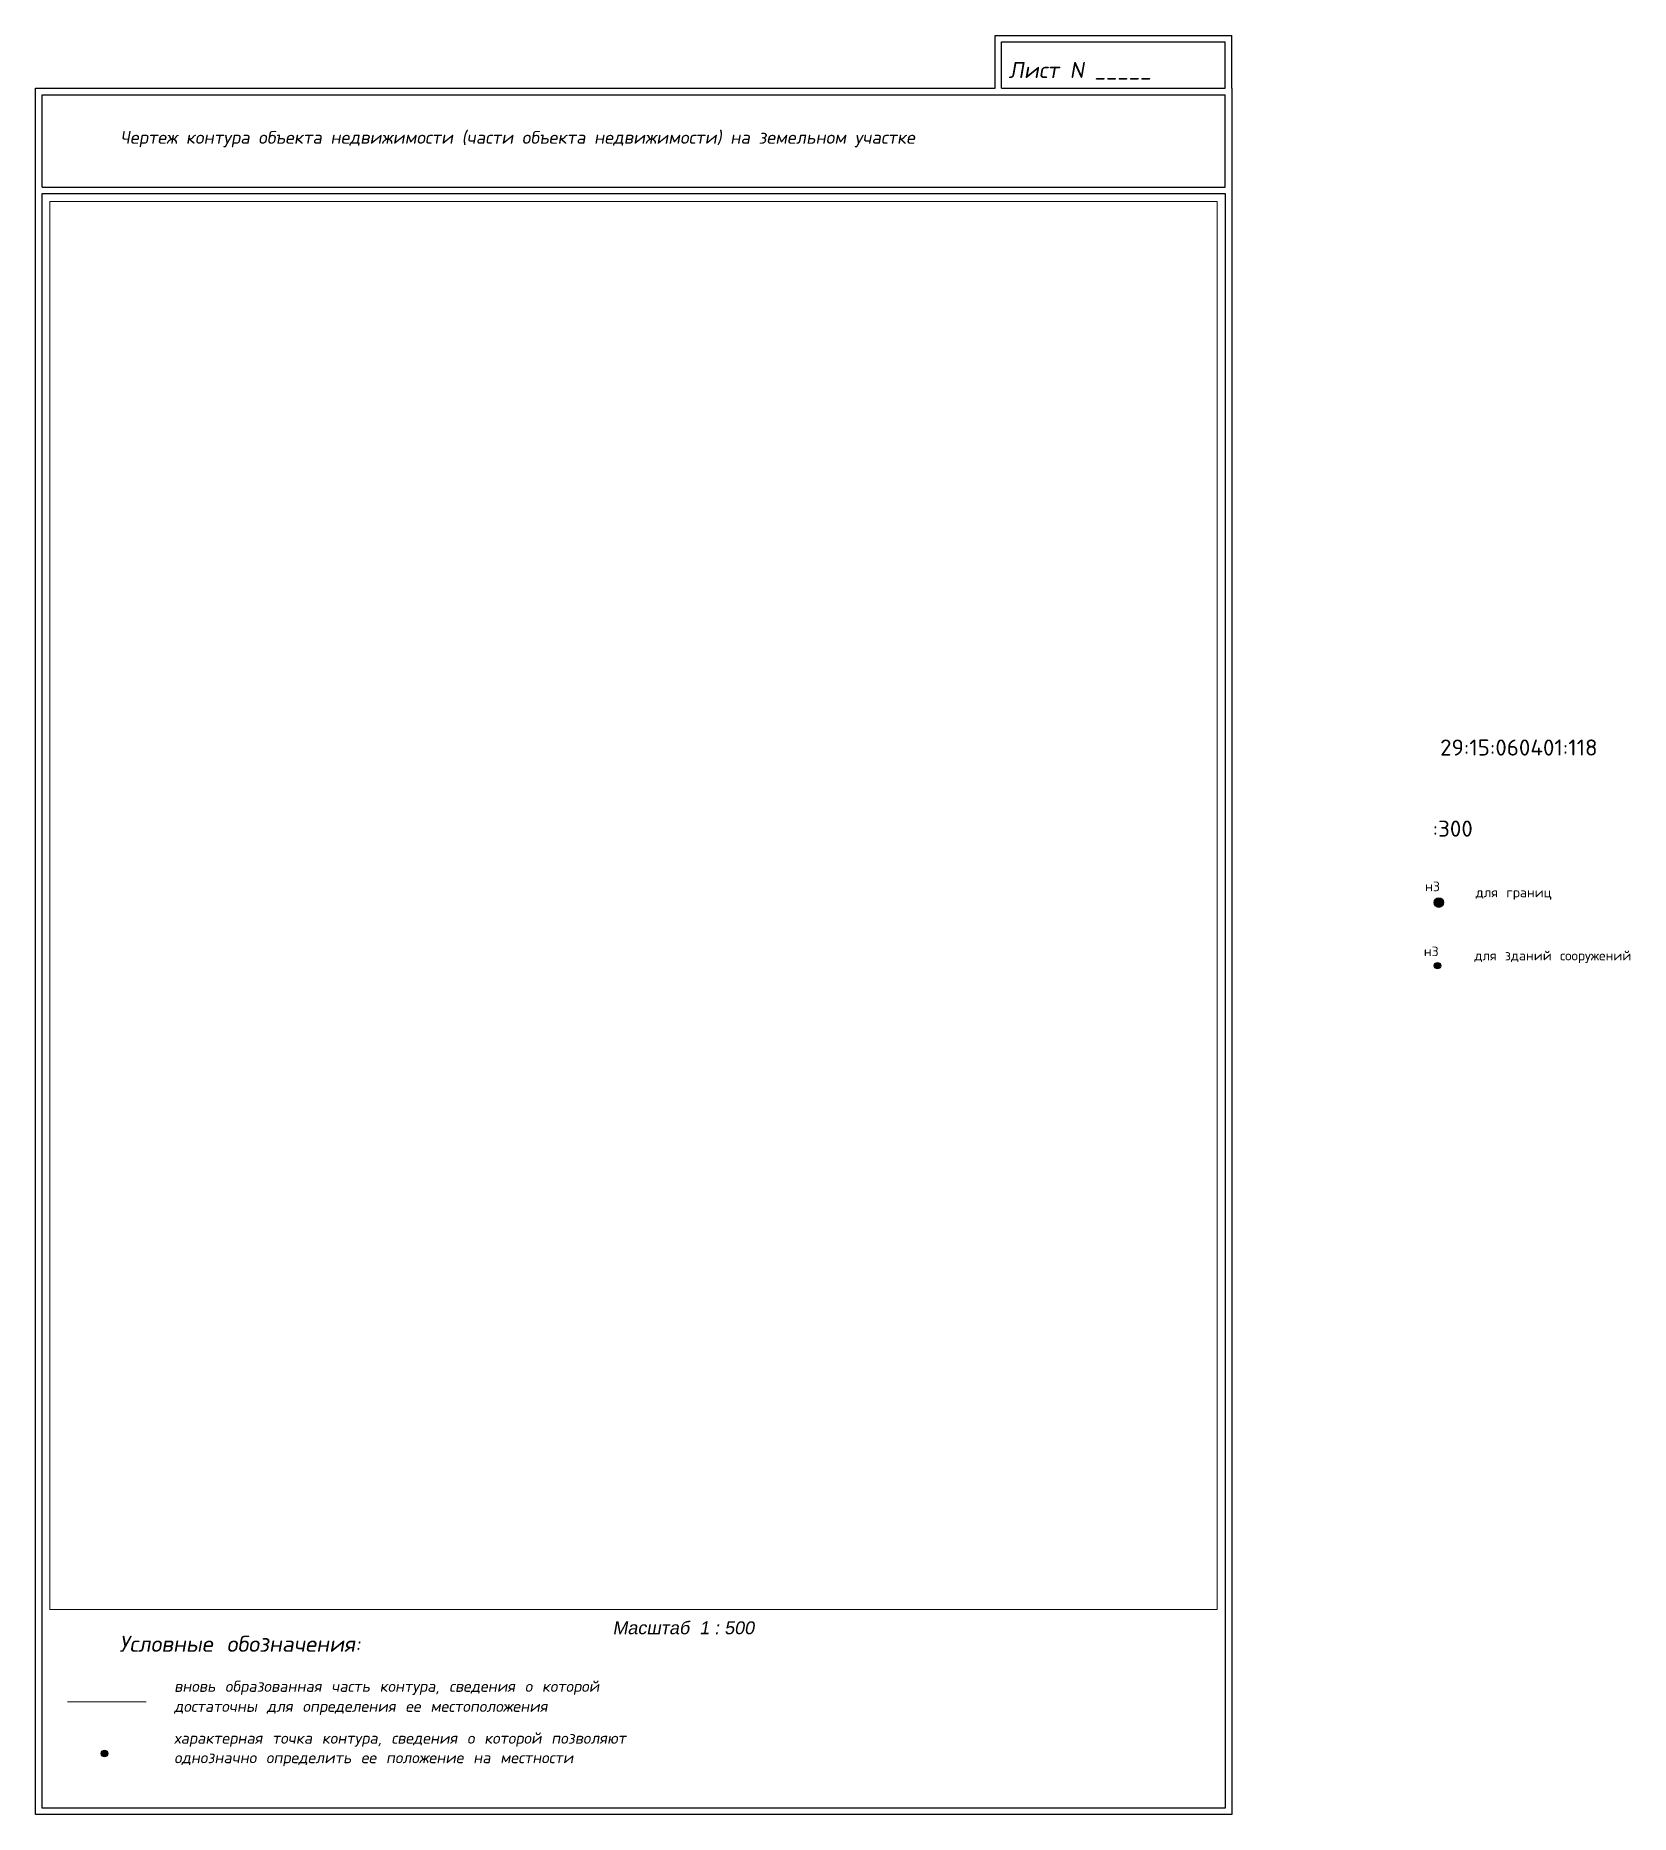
# Paper-space layout 'ТехПлан Чертеж' of a CAD drawing. Header units: millimetres. Extents: x 10 to 258, y 6 to 283.
import ezdxf

# ---------------------------------------------------------------- set-up
doc = ezdxf.new("R2010")
doc.units = ezdxf.units.MM
doc.layers.add('Текст', color=250, linetype='Continuous')
doc.styles.add('ASHADE', font='simplex.shx', dxfattribs={"height": 0.6})
doc.styles.get("Standard").update_dxf_attribs({"font": 'arial.ttf'})
doc.styles.add('Стандарт', font='txt.shx')

psp = doc.layouts.new('ТехПлан Чертеж')

# ---------------------------------------------------------------- hatches: boundary and pattern name
at = {"layer": 'Текст', "ltscale": 0.2}
h = psp.add_hatch(color=7, dxfattribs=at)
edge = h.paths.add_edge_path()
edge.add_arc((228.57, 147.68), 0.75, 0, 360)
h = psp.add_hatch(color=7, dxfattribs=at)
edge = h.paths.add_edge_path()
edge.add_arc((228.37, 137.85), 0.5, 0, 360)
h = psp.add_hatch(color=256, dxfattribs=at)
edge = h.paths.add_edge_path()
edge.add_arc((20.89, 15.25), 0.5, 0, 360)

# ---------------------------------------------------------------- linework, layer by layer
at = {"layer": 'Текст'}
for p, q in [((159.52, 274.4), (159.52, 282.6)), ((159.52, 282.6), (196.33, 282.6)), ((196.33, 274.4), (196.33, 282.6)), ((160.52, 274.4), (160.52, 281.6)), ((160.52, 281.6), (195.33, 281.6)), ((195.33, 274.4), (195.33, 281.6)), ((10.16, 274.4), (159.52, 274.4)), ((10.16, 5.76), (10.16, 274.4)), ((160.52, 274.4), (195.33, 274.4)), ((196.33, 274.4), (196.33, 5.76)), ((11.16, 273.4), (195.33, 273.4)), ((11.16, 259.02), (11.16, 273.4)), ((195.33, 259.02), (195.33, 273.4)), ((11.16, 259.02), (195.33, 259.02)), ((11.16, 258.02), (195.32, 258.02)), ((11.16, 6.76), (11.16, 258.02)), ((195.32, 258.02), (195.33, 6.76)), ((196.33, 5.76), (10.16, 5.76)), ((195.33, 6.76), (11.16, 6.76))]:
    psp.add_line(p, q, dxfattribs=at)
at = {"layer": 'Текст', "color": 1, "lineweight": 20}
psp.add_line((15.13, 23.28), (27.38, 23.28), dxfattribs=at)
at = {"layer": 'Текст', "color": 7, "ltscale": 0.2}
for centre, radius in [((228.57, 147.68), 0.75), ((228.37, 137.85), 0.5)]:
    psp.add_circle(centre, radius, dxfattribs=at)
at = {"layer": 'Текст', "ltscale": 0.2}
psp.add_circle((20.89, 15.25), 0.5, dxfattribs=at)

# ---------------------------------------------------------------- texts
at = {"layer": 'Текст', "color": 7, "linetype": 'Continuous', "lineweight": 15, "ltscale": 0.1, "style": 'ASHADE', "oblique": 10}
for s, height, p in [('Лист N _____', 2.5, (161.61, 275.99)), ('Чертеж контура объекта недвижимости (части объекта недвижимости) на земельном участке', 2, (23.33, 265.76))]:
    psp.add_text(s, height=height, dxfattribs=at).set_placement(p)
at = {"layer": 'Текст', "color": 5, "lineweight": 25, "style": 'Стандарт'}
psp.add_text('29:15:060401:118', height=2.5, dxfattribs=at).set_placement((228.77, 170.55))
at = {"layer": 'Текст', "lineweight": 25, "style": 'Стандарт'}
psp.add_text(':300', height=2.5, dxfattribs=at).set_placement((227.61, 157.93))
at = {"layer": 'Текст', "color": 7, "linetype": 'Continuous', "lineweight": 15, "style": 'Стандарт'}
for s, p in [('н3', (226.44, 149.44)), ('для границ', (234.31, 148.5)), ('н3', (226.24, 139.33)), ('для зданий сооружений', (234.11, 138.67))]:
    psp.add_text(s, height=1.5, dxfattribs=at).set_placement(p)
at = {"layer": 'Текст', "color": 7, "linetype": 'Continuous', "lineweight": 20, "style": 'Стандарт', "oblique": 10}
psp.add_text('Условные обозначения:', height=2.5, dxfattribs=at).set_placement((23.2, 31.07))
at = {"layer": 'Текст', "color": 7, "linetype": 'ByBlock', "lineweight": 15, "ltscale": 0.1, "oblique": 10}
psp.add_text('Масштаб  1 : 500', height=2, dxfattribs=at).set_placement((99.96, 33.81))
at = {"layer": 'Текст', "color": 7, "linetype": 'Continuous', "lineweight": 15, "style": 'Стандарт', "oblique": 10}
for s, p in [('вновь образованная часть контура, сведения о которой ', (31.73, 24.84)), ('достаточны для определения ее местоположения', (31.73, 21.72)), ('характерная точка контура, сведения о которой позволяют', (31.73, 16.77)), ('однозначно определить ее положение на местности', (31.73, 13.73))]:
    psp.add_text(s, height=1.75, dxfattribs=at).set_placement(p)

# ---------------------------------------------------------------- viewports
at = {"layer": 'Текст', "ltscale": 0.2, "view_target_point": (2515706.07, 447510.27)}
psp.add_viewport(center=(103.24, 147.22), size=(181.7, 219.15), view_center_point=(-117.01, 20482.9), view_height=3450.177, dxfattribs=at)

doc.saveas('drawing.dxf')
